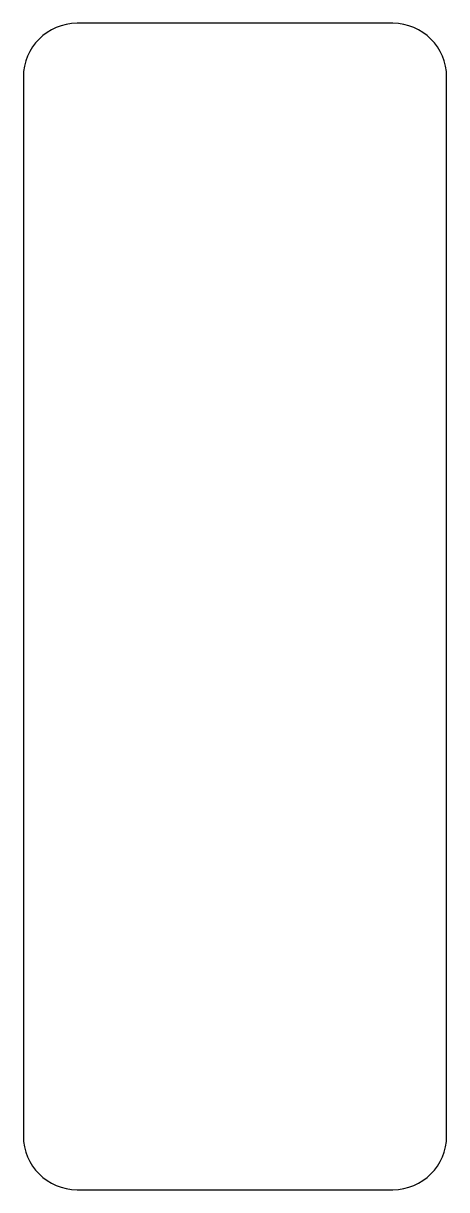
# Model space of a CAD drawing. Header units: millimetres. Extents: x 260.7 to 272.5, y -118.7 to -86.1.
import ezdxf

# ---------------------------------------------------------------- set-up
doc = ezdxf.new("R2010")
doc.units = ezdxf.units.MM
doc.header["$MEASUREMENT"] = 0
doc.layers.add('Layer 1', color=7, linetype='Continuous')

msp = doc.modelspace()

# ---------------------------------------------------------------- linework, layer by layer
at = {"layer": 'Layer 1', "color": 7, "lineweight": 25, "true_color": 0xffffff}
msp.add_open_spline([(271.052, -118.704), (271.052, -118.704), (262.24, -118.704), (262.24, -118.704), (261.414, -118.704), (260.744, -118.034), (260.744, -117.207), (260.744, -117.207), (260.744, -87.641), (260.744, -87.641), (260.744, -86.814), (261.414, -86.144), (262.24, -86.144), (262.24, -86.144), (271.052, -86.144), (271.052, -86.144), (271.879, -86.144), (272.549, -86.814), (272.549, -87.641), (272.549, -87.641), (272.549, -117.207), (272.549, -117.207), (272.549, -118.034), (271.879, -118.704), (271.052, -118.704)], degree=3, knots=[0, 0, 0, 0, 1, 1, 1, 2, 2, 2, 3, 3, 3, 4, 4, 4, 5, 5, 5, 6, 6, 6, 7, 7, 7, 8, 8, 8, 8], dxfattribs=at)

doc.saveas('drawing.dxf')
